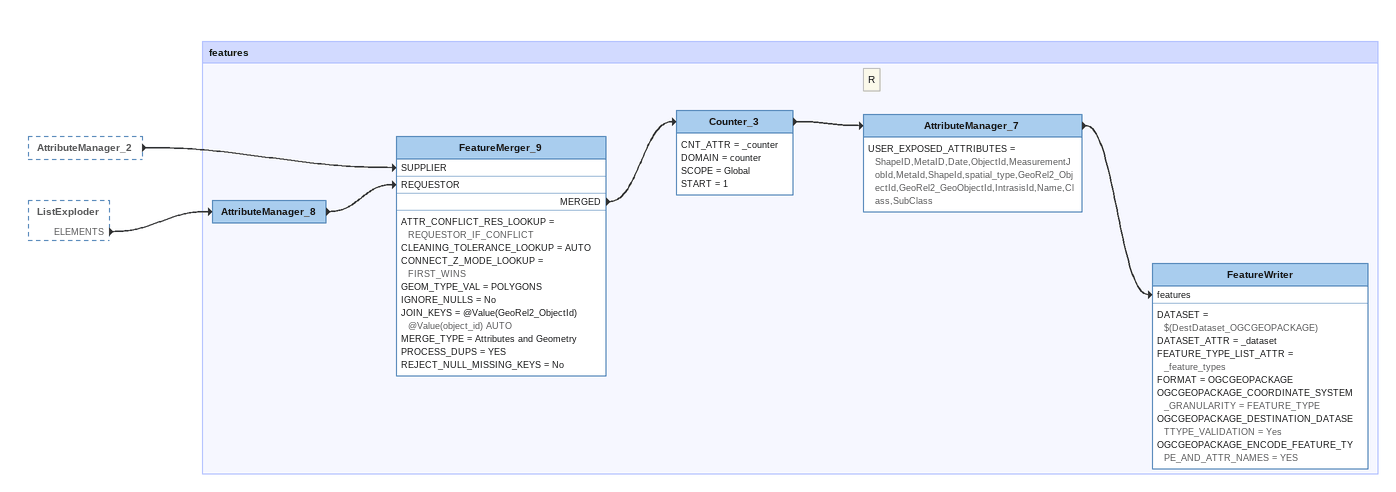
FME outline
AttributeManager_2 [outside]
    -> FeatureMerger_9 [SUPPLIER]
ListExploder [outside]
    ELEMENTS -> AttributeManager_8

Bookmark: features
AttributeManager_8
    -> FeatureMerger_9 [REQUESTOR]
FeatureMerger_9
    ATTR_CONFLICT_RES_LOOKUP = REQUESTOR_IF_CONFLICT
    CLEANING_TOLERANCE_LOOKUP = AUTO
    CONNECT_Z_MODE_LOOKUP = FIRST_WINS
    GEOM_TYPE_VAL = POLYGONS
    IGNORE_NULLS = No
    JOIN_KEYS = @Value(GeoRel2_ObjectId) @Value(object_id) AUTO
    MERGE_TYPE = Attributes and Geometry
    PROCESS_DUPS = YES
    REJECT_NULL_MISSING_KEYS = No
    MERGED -> Counter_3
Counter_3
    CNT_ATTR = _counter
    DOMAIN = counter
    SCOPE = Global
    START = 1
    -> AttributeManager_7
Note: R
AttributeManager_7
    USER_EXPOSED_ATTRIBUTES = ShapeID,MetaID,Date,ObjectId,MeasurementJobId,MetaId,ShapeId,spatial_type,GeoRel2_ObjectId,GeoRel2_GeoObjectId,IntrasisId,Name,Class,SubClass
    -> FeatureWriter [features]
FeatureWriter
    DATASET = $(DestDataset_OGCGEOPACKAGE)
    DATASET_ATTR = _dataset
    FEATURE_TYPE_LIST_ATTR = _feature_types
    FORMAT = OGCGEOPACKAGE
    OGCGEOPACKAGE_COORDINATE_SYSTEM_GRANULARITY = FEATURE_TYPE
    OGCGEOPACKAGE_DESTINATION_DATASETTYPE_VALIDATION = Yes
    OGCGEOPACKAGE_ENCODE_FEATURE_TYPE_AND_ATTR_NAMES = YES
